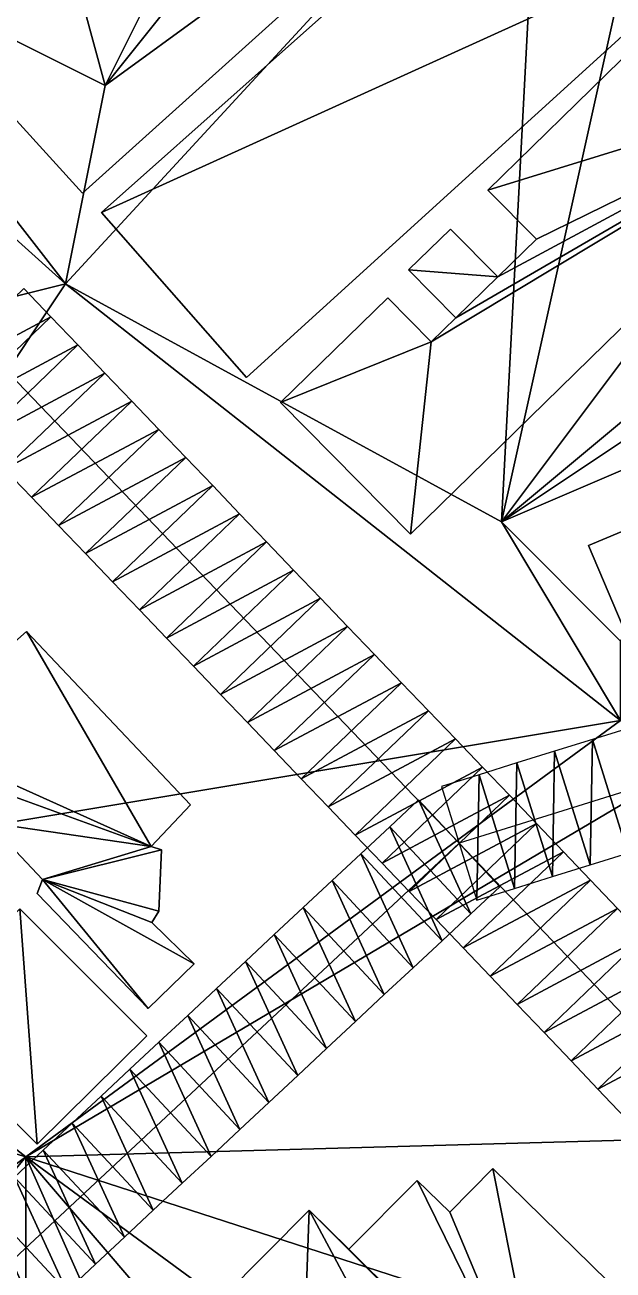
# Model space of a CAD drawing. Header units: metres. Extents: x -1103 to 901, y -902 to 905.
# Drawn here: x -890 to -860.4, y 228.3 to 291 of the extents above; entities that cross this region are included whole.
import ezdxf

# ---------------------------------------------------------------- set-up
doc = ezdxf.new("R2010")
doc.units = ezdxf.units.M
for name, color, linetype in [('OSM_BUILDING_FOOTPRINTS', 7, 'CONTINUOUS'), ('OSM_BUILDING_ROOFS', 1, 'CONTINUOUS'), ('OSM_BUILDING_WALLS', 8, 'CONTINUOUS'), ('OSM_ROAD_AXES', 2, 'CONTINUOUS'), ('OSM_ROAD_SURFACE', 9, 'CONTINUOUS'), ('OSM_TERRAIN', 3, 'CONTINUOUS')]:
    doc.layers.add(name, color=color, linetype=linetype)

msp = doc.modelspace()

# ---------------------------------------------------------------- linework, layer by layer
at = {"layer": 'OSM_BUILDING_FOOTPRINTS'}
for points in [[(-887.143, 282.572, 13.713), (-900.64, 297.424, 13.713), (-889.708, 307.256, 13.713), (-888.625, 306.072, 13.713), (-882.247, 311.801, 13.713), (-882.136, 311.679, 13.713), (-882.114, 311.646, 13.713), (-880.6, 313.006, 13.713), (-877.228, 309.302, 13.713), (-877.14, 309.379, 13.713), (-875.161, 307.234, 13.713), (-873.205, 308.992, 13.713), (-871.735, 307.367, 13.713), (-870.485, 308.495, 13.713), (-868.396, 306.216, 13.713), (-863.886, 310.319, 13.713), (-860.449, 306.593, 13.713), (-887.143, 282.572, 13.713)], [(-857.331, 302.036, 15.648), (-853.286, 296.529, 15.648), (-878.875, 273.283, 15.648), (-886.181, 281.588, 15.648), (-862.925, 302.268, 15.648), (-857.331, 302.036, 15.648)], [(-853.274, 295.843, 15.557), (-846.465, 288.954, 15.557), (-870.606, 265.387, 15.557), (-877.161, 272.011, 15.557), (-871.745, 277.297, 15.557), (-869.556, 275.074, 15.557), (-868.307, 276.291, 15.557), (-870.695, 278.702, 15.557), (-868.584, 280.759, 15.557), (-866.196, 278.348, 15.557), (-864.251, 280.25, 15.557), (-866.705, 282.727, 15.557), (-853.274, 295.843, 15.557)], [(-881.693, 251.74, 15.888), (-889.961, 260.487, 15.888), (-895.975, 255.179, 15.888), (-894.416, 253.542, 15.888), (-899.224, 249.052, 15.888), (-896.682, 246.354, 15.888), (-891.862, 250.844, 15.888), (-889.165, 247.979, 15.888), (-889.431, 247.272, 15.888), (-883.826, 241.477, 15.888), (-881.516, 243.733, 15.888), (-883.649, 245.812, 15.888), (-883.296, 246.387, 15.888), (-883.152, 249.473, 15.888), (-883.672, 249.638, 15.888), (-881.693, 251.74, 15.888)], [(-895.831, 241.067, 15.957), (-890.304, 246.509, 15.957), (-883.904, 240.106, 15.957), (-889.419, 234.653, 15.957), (-895.831, 241.067, 15.957)], [(-886.578, 220.365, 15.792), (-875.713, 231.325, 15.792), (-873.701, 229.356, 15.792), (-870.263, 232.818, 15.792), (-868.616, 231.214, 15.792), (-866.439, 233.415, 15.792), (-854.003, 221.239, 15.792), (-864.139, 211.021, 15.792), (-868.096, 214.891, 15.792), (-863.653, 219.381, 15.792), (-868.439, 224.059, 15.792), (-870.628, 221.847, 15.792), (-866.814, 218.121, 15.792), (-871.18, 213.708, 15.792), (-865.764, 208.411, 15.792), (-870.871, 203.257, 15.792), (-877.337, 209.583, 15.792), (-876.453, 210.468, 15.792), (-886.578, 220.365, 15.792)]]:
    msp.add_polyline3d(points, close=True, dxfattribs=at)
msp.add_polyline3d([(-855.628, 267.311, 13.332), (-861.62, 264.812, 13.332), (-858.182, 256.705, 13.332)], dxfattribs=at)
at = {"layer": 'OSM_BUILDING_ROOFS'}
for points in [[(-900.64, 297.424, 50.913), (-887.143, 282.572, 50.913), (-860.449, 306.593, 50.913)], [(-853.286, 296.529, 46.448), (-862.925, 302.268, 46.448), (-886.181, 281.588, 46.448)], [(-853.286, 296.529, 46.448), (-886.181, 281.588, 46.448), (-878.875, 273.283, 46.448)], [(-846.465, 288.954, 27.157), (-853.274, 295.843, 27.157), (-866.705, 282.727, 27.157)], [(-869.556, 275.074, 27.157), (-870.606, 265.387, 27.157), (-846.465, 288.954, 27.157)], [(-846.465, 288.954, 27.157), (-868.307, 276.291, 27.157), (-869.556, 275.074, 27.157)], [(-846.465, 288.954, 27.157), (-866.196, 278.348, 27.157), (-868.307, 276.291, 27.157)], [(-846.465, 288.954, 27.157), (-866.705, 282.727, 27.157), (-864.251, 280.25, 27.157)], [(-846.465, 288.954, 27.157), (-864.251, 280.25, 27.157), (-866.196, 278.348, 27.157)], [(-866.196, 278.348, 27.157), (-868.584, 280.759, 27.157), (-870.695, 278.702, 27.157)], [(-866.196, 278.348, 27.157), (-870.695, 278.702, 27.157), (-868.307, 276.291, 27.157)], [(-869.556, 275.074, 27.157), (-871.745, 277.297, 27.157), (-877.161, 272.011, 27.157)], [(-869.556, 275.074, 27.157), (-877.161, 272.011, 27.157), (-870.606, 265.387, 27.157)], [(-855.628, 267.311, 69.732), (-861.62, 264.812, 69.732), (-858.182, 256.705, 69.732)], [(-883.672, 249.638, 30.688), (-889.961, 260.487, 30.688), (-895.975, 255.179, 30.688)], [(-883.672, 249.638, 30.688), (-881.693, 251.74, 30.688), (-889.961, 260.487, 30.688)], [(-883.672, 249.638, 30.688), (-895.975, 255.179, 30.688), (-894.416, 253.542, 30.688)], [(-883.672, 249.638, 30.688), (-894.416, 253.542, 30.688), (-891.862, 250.844, 30.688)], [(-883.672, 249.638, 30.688), (-891.862, 250.844, 30.688), (-889.165, 247.979, 30.688)], [(-889.165, 247.979, 30.688), (-883.152, 249.473, 30.688), (-883.672, 249.638, 30.688)], [(-889.165, 247.979, 30.688), (-883.296, 246.387, 30.688), (-883.152, 249.473, 30.688)], [(-889.165, 247.979, 30.688), (-889.431, 247.272, 30.688), (-883.826, 241.477, 30.688)], [(-889.165, 247.979, 30.688), (-883.826, 241.477, 30.688), (-881.516, 243.733, 30.688)], [(-889.165, 247.979, 30.688), (-881.516, 243.733, 30.688), (-883.649, 245.812, 30.688)], [(-889.165, 247.979, 30.688), (-883.649, 245.812, 30.688), (-883.296, 246.387, 30.688)], [(-890.304, 246.509, 27.557), (-895.831, 241.067, 27.557), (-889.419, 234.653, 27.557)], [(-890.304, 246.509, 27.557), (-889.419, 234.653, 27.557), (-883.904, 240.106, 27.557)], [(-863.653, 219.381, 30.592), (-870.263, 232.818, 30.592), (-873.701, 229.356, 30.592)], [(-863.653, 219.381, 30.592), (-868.616, 231.214, 30.592), (-870.263, 232.818, 30.592)], [(-863.653, 219.381, 30.592), (-866.439, 233.415, 30.592), (-868.616, 231.214, 30.592)], [(-863.653, 219.381, 30.592), (-854.003, 221.239, 30.592), (-866.439, 233.415, 30.592)], [(-875.713, 231.325, 30.592), (-886.578, 220.365, 30.592), (-876.453, 210.468, 30.592)], [(-875.713, 231.325, 30.592), (-876.453, 210.468, 30.592), (-870.628, 221.847, 30.592)], [(-863.653, 219.381, 30.592), (-873.701, 229.356, 30.592), (-875.713, 231.325, 30.592)], [(-875.713, 231.325, 30.592), (-870.628, 221.847, 30.592), (-868.439, 224.059, 30.592)], [(-875.713, 231.325, 30.592), (-868.439, 224.059, 30.592), (-863.653, 219.381, 30.592)]]:
    msp.add_3dface(points, dxfattribs=at)
at = {"layer": 'OSM_BUILDING_WALLS'}
for points in [[(-887.143, 282.572, 13.713), (-860.449, 306.593, 13.713), (-860.449, 306.593, 50.913)], [(-887.143, 282.572, 13.713), (-860.449, 306.593, 50.913), (-887.143, 282.572, 50.913)], [(-862.925, 302.268, 15.648), (-886.181, 281.588, 15.648), (-886.181, 281.588, 46.448)], [(-862.925, 302.268, 15.648), (-886.181, 281.588, 46.448), (-862.925, 302.268, 46.448)], [(-900.64, 297.424, 13.713), (-887.143, 282.572, 13.713), (-887.143, 282.572, 50.913)], [(-900.64, 297.424, 13.713), (-887.143, 282.572, 50.913), (-900.64, 297.424, 50.913)], [(-878.875, 273.283, 15.648), (-853.286, 296.529, 15.648), (-853.286, 296.529, 46.448)], [(-878.875, 273.283, 15.648), (-853.286, 296.529, 46.448), (-878.875, 273.283, 46.448)], [(-853.274, 295.843, 15.557), (-866.705, 282.727, 15.557), (-866.705, 282.727, 27.157)], [(-853.274, 295.843, 15.557), (-866.705, 282.727, 27.157), (-853.274, 295.843, 27.157)], [(-870.606, 265.387, 15.557), (-846.465, 288.954, 15.557), (-846.465, 288.954, 27.157)], [(-870.606, 265.387, 15.557), (-846.465, 288.954, 27.157), (-870.606, 265.387, 27.157)], [(-866.705, 282.727, 15.557), (-864.251, 280.25, 15.557), (-864.251, 280.25, 27.157)], [(-866.705, 282.727, 15.557), (-864.251, 280.25, 27.157), (-866.705, 282.727, 27.157)], [(-886.181, 281.588, 15.648), (-878.875, 273.283, 15.648), (-878.875, 273.283, 46.448)], [(-886.181, 281.588, 15.648), (-878.875, 273.283, 46.448), (-886.181, 281.588, 46.448)], [(-868.584, 280.759, 15.557), (-870.695, 278.702, 15.557), (-870.695, 278.702, 27.157)], [(-868.584, 280.759, 15.557), (-870.695, 278.702, 27.157), (-868.584, 280.759, 27.157)], [(-866.196, 278.348, 15.557), (-868.584, 280.759, 15.557), (-868.584, 280.759, 27.157)], [(-866.196, 278.348, 15.557), (-868.584, 280.759, 27.157), (-866.196, 278.348, 27.157)], [(-864.251, 280.25, 15.557), (-866.196, 278.348, 15.557), (-866.196, 278.348, 27.157)], [(-864.251, 280.25, 15.557), (-866.196, 278.348, 27.157), (-864.251, 280.25, 27.157)], [(-870.695, 278.702, 15.557), (-868.307, 276.291, 15.557), (-868.307, 276.291, 27.157)], [(-870.695, 278.702, 15.557), (-868.307, 276.291, 27.157), (-870.695, 278.702, 27.157)], [(-871.745, 277.297, 15.557), (-877.161, 272.011, 15.557), (-877.161, 272.011, 27.157)], [(-871.745, 277.297, 15.557), (-877.161, 272.011, 27.157), (-871.745, 277.297, 27.157)], [(-869.556, 275.074, 15.557), (-871.745, 277.297, 15.557), (-871.745, 277.297, 27.157)], [(-869.556, 275.074, 15.557), (-871.745, 277.297, 27.157), (-869.556, 275.074, 27.157)], [(-868.307, 276.291, 15.557), (-869.556, 275.074, 15.557), (-869.556, 275.074, 27.157)], [(-868.307, 276.291, 15.557), (-869.556, 275.074, 27.157), (-868.307, 276.291, 27.157)], [(-877.161, 272.011, 15.557), (-870.606, 265.387, 15.557), (-870.606, 265.387, 27.157)], [(-877.161, 272.011, 15.557), (-870.606, 265.387, 27.157), (-877.161, 272.011, 27.157)], [(-855.628, 267.311, 13.332), (-861.62, 264.812, 13.332), (-861.62, 264.812, 69.732)], [(-855.628, 267.311, 13.332), (-861.62, 264.812, 69.732), (-855.628, 267.311, 69.732)], [(-861.62, 264.812, 13.332), (-858.182, 256.705, 13.332), (-858.182, 256.705, 69.732)], [(-861.62, 264.812, 13.332), (-858.182, 256.705, 69.732), (-861.62, 264.812, 69.732)], [(-889.961, 260.487, 15.888), (-895.975, 255.179, 15.888), (-895.975, 255.179, 30.688)], [(-889.961, 260.487, 15.888), (-895.975, 255.179, 30.688), (-889.961, 260.487, 30.688)], [(-881.693, 251.74, 15.888), (-889.961, 260.487, 15.888), (-889.961, 260.487, 30.688)], [(-881.693, 251.74, 15.888), (-889.961, 260.487, 30.688), (-881.693, 251.74, 30.688)], [(-883.672, 249.638, 15.888), (-881.693, 251.74, 15.888), (-881.693, 251.74, 30.688)], [(-883.672, 249.638, 15.888), (-881.693, 251.74, 30.688), (-883.672, 249.638, 30.688)], [(-891.862, 250.844, 15.888), (-889.165, 247.979, 15.888), (-889.165, 247.979, 30.688)], [(-891.862, 250.844, 15.888), (-889.165, 247.979, 30.688), (-891.862, 250.844, 30.688)], [(-883.152, 249.473, 15.888), (-883.672, 249.638, 15.888), (-883.672, 249.638, 30.688)], [(-883.152, 249.473, 15.888), (-883.672, 249.638, 30.688), (-883.152, 249.473, 30.688)], [(-883.296, 246.387, 15.888), (-883.152, 249.473, 15.888), (-883.152, 249.473, 30.688)], [(-883.296, 246.387, 15.888), (-883.152, 249.473, 30.688), (-883.296, 246.387, 30.688)], [(-889.165, 247.979, 15.888), (-889.431, 247.272, 15.888), (-889.431, 247.272, 30.688)], [(-889.165, 247.979, 15.888), (-889.431, 247.272, 30.688), (-889.165, 247.979, 30.688)], [(-889.431, 247.272, 15.888), (-883.826, 241.477, 15.888), (-883.826, 241.477, 30.688)], [(-889.431, 247.272, 15.888), (-883.826, 241.477, 30.688), (-889.431, 247.272, 30.688)], [(-883.904, 240.106, 15.957), (-890.304, 246.509, 15.957), (-890.304, 246.509, 27.557)], [(-883.904, 240.106, 15.957), (-890.304, 246.509, 27.557), (-883.904, 240.106, 27.557)], [(-883.649, 245.812, 15.888), (-883.296, 246.387, 15.888), (-883.296, 246.387, 30.688)], [(-883.649, 245.812, 15.888), (-883.296, 246.387, 30.688), (-883.649, 245.812, 30.688)], [(-881.516, 243.733, 15.888), (-883.649, 245.812, 15.888), (-883.649, 245.812, 30.688)], [(-881.516, 243.733, 15.888), (-883.649, 245.812, 30.688), (-881.516, 243.733, 30.688)], [(-883.826, 241.477, 15.888), (-881.516, 243.733, 15.888), (-881.516, 243.733, 30.688)], [(-883.826, 241.477, 15.888), (-881.516, 243.733, 30.688), (-883.826, 241.477, 30.688)], [(-895.831, 241.067, 15.957), (-889.419, 234.653, 15.957), (-889.419, 234.653, 27.557)], [(-895.831, 241.067, 15.957), (-889.419, 234.653, 27.557), (-895.831, 241.067, 27.557)], [(-889.419, 234.653, 15.957), (-883.904, 240.106, 15.957), (-883.904, 240.106, 27.557)], [(-889.419, 234.653, 15.957), (-883.904, 240.106, 27.557), (-889.419, 234.653, 27.557)], [(-870.263, 232.818, 15.792), (-873.701, 229.356, 15.792), (-873.701, 229.356, 30.592)], [(-870.263, 232.818, 15.792), (-873.701, 229.356, 30.592), (-870.263, 232.818, 30.592)], [(-868.616, 231.214, 15.792), (-870.263, 232.818, 15.792), (-870.263, 232.818, 30.592)], [(-868.616, 231.214, 15.792), (-870.263, 232.818, 30.592), (-868.616, 231.214, 30.592)], [(-866.439, 233.415, 15.792), (-868.616, 231.214, 15.792), (-868.616, 231.214, 30.592)], [(-866.439, 233.415, 15.792), (-868.616, 231.214, 30.592), (-866.439, 233.415, 30.592)], [(-854.003, 221.239, 15.792), (-866.439, 233.415, 15.792), (-866.439, 233.415, 30.592)], [(-854.003, 221.239, 15.792), (-866.439, 233.415, 30.592), (-854.003, 221.239, 30.592)], [(-875.713, 231.325, 15.792), (-886.578, 220.365, 15.792), (-886.578, 220.365, 30.592)], [(-875.713, 231.325, 15.792), (-886.578, 220.365, 30.592), (-875.713, 231.325, 30.592)], [(-873.701, 229.356, 15.792), (-875.713, 231.325, 15.792), (-875.713, 231.325, 30.592)], [(-873.701, 229.356, 15.792), (-875.713, 231.325, 30.592), (-873.701, 229.356, 30.592)]]:
    msp.add_3dface(points, dxfattribs=at)
at = {"layer": 'OSM_ROAD_AXES'}
for points in [[(-658.459, 30.519, 14.781), (-710.678, 83.181, 17.71), (-747.532, 124.397, 16.044), (-813.689, 192.863, 18.856), (-868.141, 249.805, 17.888), (-918.459, 302.29, 16.647)], [(-814.884, 266.405, 17.33), (-868.141, 249.805, 17.888)], [(-868.141, 249.805, 17.888), (-923.475, 198.202, 16.263), (-981.639, 129.58, 18.177)]]:
    msp.add_polyline3d(points, dxfattribs=at)
at = {"layer": 'OSM_ROAD_SURFACE'}
for points in [[(-888.734, 276.341, 17.985), (-890.093, 277.76, 17.955), (-895.146, 272.916, 17.927)], [(-888.734, 276.341, 17.985), (-895.146, 272.916, 17.927), (-893.787, 271.497, 17.955)], [(-887.374, 274.923, 17.981), (-888.734, 276.341, 17.985), (-893.787, 271.497, 17.955)], [(-887.374, 274.923, 17.981), (-893.787, 271.497, 17.955), (-892.427, 270.079, 17.971)], [(-886.014, 273.504, 17.976), (-887.374, 274.923, 17.981), (-892.427, 270.079, 17.971)], [(-886.014, 273.504, 17.976), (-892.427, 270.079, 17.971), (-891.067, 268.66, 17.966)], [(-884.654, 272.086, 17.971), (-886.014, 273.504, 17.976), (-891.067, 268.66, 17.966)], [(-884.654, 272.086, 17.971), (-891.067, 268.66, 17.966), (-889.707, 267.242, 17.961)], [(-883.294, 270.667, 17.966), (-884.654, 272.086, 17.971), (-889.707, 267.242, 17.961)], [(-883.294, 270.667, 17.966), (-889.707, 267.242, 17.961), (-888.347, 265.823, 17.956)], [(-881.934, 269.249, 17.961), (-883.294, 270.667, 17.966), (-888.347, 265.823, 17.956)], [(-881.934, 269.249, 17.961), (-888.347, 265.823, 17.956), (-886.987, 264.405, 17.952)], [(-880.574, 267.83, 17.956), (-881.934, 269.249, 17.961), (-886.987, 264.405, 17.952)], [(-880.574, 267.83, 17.956), (-886.987, 264.405, 17.952), (-885.627, 262.986, 17.947)], [(-879.214, 266.412, 17.951), (-880.574, 267.83, 17.956), (-885.627, 262.986, 17.947)], [(-879.214, 266.412, 17.951), (-885.627, 262.986, 17.947), (-884.267, 261.568, 17.942)], [(-877.854, 264.993, 17.947), (-879.214, 266.412, 17.951), (-884.267, 261.568, 17.942)], [(-877.854, 264.993, 17.947), (-884.267, 261.568, 17.942), (-882.907, 260.149, 17.937)], [(-876.494, 263.575, 17.942), (-877.854, 264.993, 17.947), (-882.907, 260.149, 17.937)], [(-876.494, 263.575, 17.942), (-882.907, 260.149, 17.937), (-881.547, 258.731, 17.932)], [(-875.134, 262.156, 17.937), (-876.494, 263.575, 17.942), (-881.547, 258.731, 17.932)], [(-875.134, 262.156, 17.937), (-881.547, 258.731, 17.932), (-880.187, 257.312, 17.927)], [(-873.774, 260.738, 17.932), (-875.134, 262.156, 17.937), (-880.187, 257.312, 17.927)], [(-873.774, 260.738, 17.932), (-880.187, 257.312, 17.927), (-878.827, 255.893, 17.922)], [(-872.414, 259.319, 17.927), (-873.774, 260.738, 17.932), (-878.827, 255.893, 17.922)], [(-872.414, 259.319, 17.927), (-878.827, 255.893, 17.922), (-877.467, 254.475, 17.918)], [(-871.054, 257.901, 17.922), (-872.414, 259.319, 17.927), (-877.467, 254.475, 17.918)], [(-871.054, 257.901, 17.922), (-877.467, 254.475, 17.918), (-876.107, 253.056, 17.915)], [(-869.694, 256.482, 17.918), (-871.054, 257.901, 17.922), (-876.107, 253.056, 17.915)], [(-869.694, 256.482, 17.918), (-876.107, 253.056, 17.915), (-874.747, 251.638, 17.924)], [(-868.334, 255.064, 17.913), (-869.694, 256.482, 17.918), (-874.747, 251.638, 17.924)], [(-859.524, 255.633, 17.91), (-861.426, 255.04, 17.914), (-859.64, 249.312, 17.939)], [(-868.334, 255.064, 17.913), (-874.747, 251.638, 17.924), (-873.387, 250.219, 17.932)], [(-866.975, 253.645, 17.918), (-868.334, 255.064, 17.913), (-873.387, 250.219, 17.932)], [(-861.426, 255.04, 17.914), (-863.328, 254.447, 17.916), (-861.542, 248.719, 17.942)], [(-861.426, 255.04, 17.914), (-861.542, 248.719, 17.942), (-859.64, 249.312, 17.939)], [(-863.328, 254.447, 17.916), (-865.23, 253.854, 17.918), (-863.444, 248.126, 17.944)], [(-863.328, 254.447, 17.916), (-863.444, 248.126, 17.944), (-861.542, 248.719, 17.942)], [(-866.975, 253.645, 17.918), (-873.387, 250.219, 17.932), (-872.028, 248.801, 17.941)], [(-865.613, 252.225, 17.926), (-866.975, 253.645, 17.918), (-872.028, 248.801, 17.941)], [(-865.23, 253.854, 17.918), (-867.132, 253.261, 17.92), (-865.346, 247.533, 17.947)], [(-865.23, 253.854, 17.918), (-865.346, 247.533, 17.947), (-863.444, 248.126, 17.944)], [(-867.132, 253.261, 17.92), (-869.034, 252.669, 17.922), (-867.248, 246.94, 17.949)], [(-867.132, 253.261, 17.92), (-867.248, 246.94, 17.949), (-865.346, 247.533, 17.947)], [(-865.613, 252.225, 17.926), (-872.028, 248.801, 17.941), (-870.669, 247.384, 17.949)], [(-870.187, 251.999, 17.925), (-871.643, 250.641, 17.931), (-867.551, 246.253, 17.953)], [(-864.25, 250.8, 17.932), (-865.613, 252.225, 17.926), (-870.669, 247.384, 17.949)], [(-870.187, 251.999, 17.925), (-867.551, 246.253, 17.953), (-866.095, 247.611, 17.946)], [(-871.643, 250.641, 17.931), (-873.099, 249.283, 17.938), (-869.007, 244.895, 17.96)], [(-871.643, 250.641, 17.931), (-869.007, 244.895, 17.96), (-867.551, 246.253, 17.953)], [(-864.25, 250.8, 17.932), (-870.669, 247.384, 17.949), (-869.309, 245.962, 17.954)], [(-862.889, 249.376, 17.938), (-864.25, 250.8, 17.932), (-869.309, 245.962, 17.954)], [(-873.099, 249.283, 17.938), (-874.556, 247.925, 17.944), (-870.464, 243.537, 17.967)], [(-873.099, 249.283, 17.938), (-870.464, 243.537, 17.967), (-869.007, 244.895, 17.96)], [(-862.889, 249.376, 17.938), (-869.309, 245.962, 17.954), (-867.948, 244.538, 17.962)], [(-861.528, 247.953, 17.946), (-862.889, 249.376, 17.938), (-867.948, 244.538, 17.962)], [(-874.556, 247.925, 17.944), (-876.012, 246.567, 17.951), (-871.92, 242.179, 17.973)], [(-874.556, 247.925, 17.944), (-871.92, 242.179, 17.973), (-870.464, 243.537, 17.967)], [(-861.528, 247.953, 17.946), (-867.948, 244.538, 17.962), (-866.587, 243.115, 17.97)], [(-860.166, 246.529, 17.954), (-861.528, 247.953, 17.946), (-866.587, 243.115, 17.97)], [(-876.012, 246.567, 17.951), (-877.468, 245.209, 17.957), (-873.376, 240.821, 17.98)], [(-876.012, 246.567, 17.951), (-873.376, 240.821, 17.98), (-871.92, 242.179, 17.973)], [(-860.166, 246.529, 17.954), (-866.587, 243.115, 17.97), (-865.225, 241.691, 17.978)], [(-858.805, 245.106, 17.962), (-860.166, 246.529, 17.954), (-865.225, 241.691, 17.978)], [(-877.468, 245.209, 17.957), (-878.924, 243.851, 17.964), (-874.832, 239.463, 17.987)], [(-877.468, 245.209, 17.957), (-874.832, 239.463, 17.987), (-873.376, 240.821, 17.98)], [(-858.805, 245.106, 17.962), (-865.225, 241.691, 17.978), (-863.864, 240.268, 17.986)], [(-857.444, 243.682, 17.97), (-858.805, 245.106, 17.962), (-863.864, 240.268, 17.986)], [(-878.924, 243.851, 17.964), (-880.38, 242.493, 17.971), (-876.288, 238.105, 17.994)], [(-878.924, 243.851, 17.964), (-876.288, 238.105, 17.994), (-874.832, 239.463, 17.987)], [(-857.444, 243.682, 17.97), (-863.864, 240.268, 17.986), (-862.503, 238.844, 17.994)], [(-856.082, 242.259, 17.978), (-857.444, 243.682, 17.97), (-862.503, 238.844, 17.994)], [(-880.38, 242.493, 17.971), (-881.836, 241.135, 17.977), (-877.744, 236.747, 18.001)], [(-880.38, 242.493, 17.971), (-877.744, 236.747, 18.001), (-876.288, 238.105, 17.994)], [(-856.082, 242.259, 17.978), (-862.503, 238.844, 17.994), (-861.142, 237.421, 18.003)], [(-854.721, 240.835, 17.986), (-856.082, 242.259, 17.978), (-861.142, 237.421, 18.003)], [(-881.836, 241.135, 17.977), (-883.293, 239.777, 17.984), (-879.201, 235.389, 18.007)], [(-881.836, 241.135, 17.977), (-879.201, 235.389, 18.007), (-877.744, 236.747, 18.001)], [(-854.721, 240.835, 17.986), (-861.142, 237.421, 18.003), (-859.78, 235.997, 18.011)], [(-883.293, 239.777, 17.984), (-884.749, 238.419, 17.99), (-880.657, 234.031, 18.014)], [(-883.293, 239.777, 17.984), (-880.657, 234.031, 18.014), (-879.201, 235.389, 18.007)], [(-884.749, 238.419, 17.99), (-886.205, 237.061, 17.997), (-882.113, 232.673, 18.02)], [(-884.749, 238.419, 17.99), (-882.113, 232.673, 18.02), (-880.657, 234.031, 18.014)], [(-886.205, 237.061, 17.997), (-887.661, 235.703, 18.003), (-883.569, 231.315, 18.02)], [(-886.205, 237.061, 17.997), (-883.569, 231.315, 18.02), (-882.113, 232.673, 18.02)], [(-887.661, 235.703, 18.003), (-889.117, 234.345, 18.01), (-885.025, 229.957, 18.002)], [(-887.661, 235.703, 18.003), (-885.025, 229.957, 18.002), (-883.569, 231.315, 18.02)], [(-889.117, 234.345, 18.01), (-890.573, 232.987, 17.996), (-886.481, 228.599, 17.995)], [(-889.117, 234.345, 18.01), (-886.481, 228.599, 17.995), (-885.025, 229.957, 18.002)], [(-890.573, 232.987, 17.996), (-892.03, 231.629, 17.961), (-887.938, 227.241, 18.009)], [(-890.573, 232.987, 17.996), (-887.938, 227.241, 18.009), (-886.481, 228.599, 17.995)], [(-892.03, 231.629, 17.961), (-893.486, 230.271, 17.931), (-889.394, 225.883, 17.995)], [(-892.03, 231.629, 17.961), (-889.394, 225.883, 17.995), (-887.938, 227.241, 18.009)], [(-893.486, 230.271, 17.931), (-890.85, 224.525, 17.968), (-889.394, 225.883, 17.995)]]:
    msp.add_3dface(points, dxfattribs=at)
at = {"layer": 'OSM_TERRAIN'}
for points in [[(-902, 296, 17.449), (-886, 288, 17.52), (-892, 310, 17.787)], [(-892, 310, 17.787), (-886, 288, 17.52), (-876, 308, 17.52)], [(-886, 288, 17.52), (-864, 304, 17.672), (-870, 308, 17.513)], [(-886, 288, 17.52), (-870, 308, 17.513), (-876, 308, 17.52)], [(-866, 266, 17.963), (-864, 304, 17.672), (-888, 278, 17.939)], [(-888, 278, 17.939), (-864, 304, 17.672), (-886, 288, 17.52)], [(-866, 266, 17.963), (-858, 302, 17.83), (-864, 304, 17.672)], [(-848, 290, 17.877), (-858, 302, 17.83), (-866, 266, 17.963)], [(-896, 276, 17.845), (-888, 278, 17.939), (-908, 296, 16.939)], [(-908, 296, 16.939), (-888, 278, 17.939), (-902, 296, 17.449)], [(-888, 278, 17.939), (-886, 288, 17.52), (-902, 296, 17.449)], [(-854, 276, 17.803), (-848, 290, 17.877), (-866, 266, 17.963)], [(-860, 256, 17.859), (-888, 278, 17.939), (-908, 248, 17.872)], [(-896, 276, 17.845), (-908, 248, 17.872), (-888, 278, 17.939)], [(-860, 256, 17.859), (-866, 266, 17.963), (-888, 278, 17.939)], [(-866, 266, 17.963), (-860, 270, 18), (-854, 276, 17.803)], [(-860, 260, 17.252), (-852, 272, 17.181), (-866, 266, 17.963)], [(-866, 266, 17.963), (-852, 272, 17.181), (-860, 270, 18)], [(-860, 256, 17.859), (-860, 260, 17.252), (-866, 266, 17.963)], [(-890, 234, 17.961), (-818, 236, 17.975), (-846, 260, 17.836)], [(-890, 234, 17.961), (-846, 260, 17.836), (-860, 256, 17.859)], [(-890, 234, 17.961), (-860, 256, 17.859), (-908, 248, 17.872)], [(-910, 240, 17.802), (-890, 234, 17.961), (-908, 248, 17.872)], [(-906, 222, 17.682), (-890, 234, 17.961), (-910, 240, 17.802)], [(-822, 212, 18.089), (-818, 236, 17.975), (-890, 234, 17.961)], [(-906, 222, 17.682), (-900, 222, 17.708), (-890, 234, 17.961)], [(-890, 222, 17.93), (-890, 234, 17.961), (-900, 222, 17.708)], [(-860, 212, 17.946), (-822, 212, 18.089), (-890, 234, 17.961)], [(-860, 212, 17.946), (-890, 234, 17.961), (-866, 206, 17.773)], [(-866, 206, 17.773), (-890, 234, 17.961), (-882, 216, 17.975)], [(-882, 216, 17.975), (-890, 234, 17.961), (-890, 222, 17.93)]]:
    msp.add_3dface(points, dxfattribs=at)

doc.saveas('drawing.dxf')
